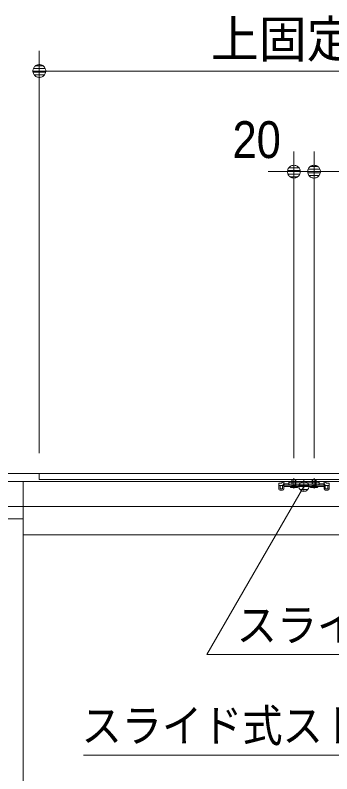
# Model space of a CAD drawing. Units: millimetres, scale not verified. Extents: x -6062 to 6062, y -3045 to 3045.
# Drawn here: x -3920 to -3606, y 51 to 806 of the extents above; entities that cross this region are included whole.
import ezdxf
from ezdxf.enums import TextEntityAlignment as Align

# ---------------------------------------------------------------- set-up
doc = ezdxf.new("R2010")
doc.units = ezdxf.units.MM
doc.header["$LTSCALE"] = 20
for name, pattern in [('CHAIN1', [8, 5, -1, 1, -1]), ('DASHED1', [1.8, 1.2, -0.6]), ('DOUBLE_CHAIN1', [8.8, 5, -1, 0.6, -0.6, 0.6, -1])]:
    doc.linetypes.add(name, pattern=pattern)
for name, color, linetype, lineweight in [('0-1_2寸法-3', 7, 'Continuous', 9), ('0-2_2寸法-1', 7, 'Continuous', 9), ('0-3_0', 7, 'Continuous', 9), ('0-4_3一般', 7, 'Continuous', 9), ('0-5_2寸法-2', 7, 'Continuous', 9)]:
    doc.layers.add(name, color=color, linetype=linetype, lineweight=lineweight)
doc.styles.add('ＭＳ ゴシック', font='')
doc.styles.add('ＭＳ Ｐゴシック', font='')
doc.styles.get('ＭＳ ゴシック').set_extended_font_data('MS Gothic')
doc.styles.get('ＭＳ Ｐゴシック').set_extended_font_data('MS PGothic')

# ---------------------------------------------------------------- blocks, each defined once
blk = doc.blocks.new('_Dot')
at = {"layer": '0-3_0'}
for p, q in [((-10, 0), (-20, 0)), ((9.78, 2), (-9.78, 2)), ((7.99, 6), (-7.99, 6)), ((9.16, -3.98), (-9.16, -3.98)), ((6, -7.98), (-6, -7.98))]:
    blk.add_line(p, q, dxfattribs=at)
for points in [[(10, 0), (9.92, 1.25), (9.69, 2.49), (9.3, 3.68), (8.76, 4.82), (8.09, 5.88), (7.29, 6.85), (6.37, 7.71), (5.36, 8.44), (4.26, 9.05), (3.09, 9.51), (1.87, 9.82), (0.63, 9.98), (-0.63, 9.98), (-1.87, 9.82), (-3.09, 9.51), (-4.26, 9.05), (-5.36, 8.44), (-6.37, 7.71), (-7.29, 6.85), (-8.09, 5.88), (-8.76, 4.82), (-9.3, 3.68), (-9.69, 2.49), (-9.92, 1.25), (-10, 0), (0, 0)], [(-10, 0), (-9.92, -1.25), (-9.69, -2.49), (-9.3, -3.68), (-8.76, -4.82), (-8.09, -5.88), (-7.29, -6.85), (-6.37, -7.71), (-5.36, -8.44), (-4.26, -9.05), (-3.09, -9.51), (-1.87, -9.82), (-0.63, -9.98), (0.63, -9.98), (1.87, -9.82), (3.09, -9.51), (4.26, -9.05), (5.36, -8.44), (6.37, -7.71), (7.29, -6.85), (8.09, -5.88), (8.76, -4.82), (9.3, -3.68), (9.69, -2.49), (9.92, -1.25), (10, 0), (0, 0)]]:
    blk.add_lwpolyline(points, close=True, dxfattribs=at)
blk = doc.blocks.new('グループ-68')
at = {"layer": '0-4_3一般'}
blk.add_line((-60560, 7000), (7360, 7000), dxfattribs=at)
blk = doc.blocks.new('グループ-69')
at = {"layer": '0-4_3一般'}
for p, q in [((-42820, 6840), (-26760, 6840)), ((-42500, -40000), (-42500, 6840)), ((-37418, 6764.1), (-37418, 6808.1)), ((-37367.1, 6808.1), (-37418, 6808.1)), ((-37367.1, 6808.1), (-37352.5, 6822.6)), ((-37320, 6790.1), (-37334.5, 6775.6)), ((-37320, 6836.1), (-37320, 6790.1)), ((-37320, 6826.1), (-37300, 6836.1)), ((-37220, 6836.1), (-37320, 6836.1)), ((-37320, 6780.1), (-37300, 6790.1)), ((-37320, 6790.1), (-37320, 6780.1)), ((-37300, 6790.1), (-37220, 6790.1)), ((-37220, 6825.2), (-37220, 6836.1)), ((-37220, 6836.1), (-36620, 6836.1)), ((-37220, 6825.2), (-37220, 6815.2)), ((-37220, 6790.1), (-37220, 6815.2)), ((-37220, 6784.1), (-37220, 6790.1)), ((-37210, 6815.2), (-36630, 6815.2)), ((-37160, 6882.1), (-37080, 6882.1)), ((-37160, 6836.1), (-37160, 6882.1)), ((-37152.4, 6836.1), (-37152.4, 6882.1)), ((-37087.6, 6882.1), (-37087.6, 6836.1)), ((-37080, 6882.1), (-37080, 6836.1)), ((-36752.4, 6836.1), (-36752.4, 6882.1)), ((-36687.6, 6882.1), (-36687.6, 6836.1)), ((-36680, 6882.1), (-36680, 6836.1)), ((-36520, 6836.1), (-36620, 6836.1)), ((-36620, 6836.1), (-36620, 6825.2)), ((-36620, 6790.1), (-36620, 6784.1)), ((-36620, 6790.1), (-36540, 6790.1)), ((-36540, 6836.1), (-36520, 6826.1)), ((-36540, 6790.1), (-36520, 6780.1)), ((-36520, 6790.1), (-36520, 6836.1)), ((-36520, 6780.1), (-36520, 6790.1)), ((-36505.5, 6775.6), (-36520, 6790.1)), ((-36487.5, 6822.6), (-36472.9, 6808.1)), ((-36422, 6808.1), (-36472.9, 6808.1)), ((-36422, 6808.1), (-36422, 6764.1)), ((-37418, 6762.1), (-37418, 6764.1)), ((-37418, 6762.1), (-37367.1, 6762.1)), ((-37418, 6742.1), (-37418, 6762.1)), ((-37418, 6762.1), (-37394, 6762.1)), ((-37418, 6692.1), (-37418, 6742.1)), ((-37394, 6762.1), (-37394, 6742.1)), ((-37344, 6668.1), (-37394, 6668.1)), ((-37344, 6692.1), (-37344, 6742.1)), ((-37320, 6742.1), (-37320, 6766.1)), ((-37320, 6766.1), (-36520, 6766.1)), ((-37320, 6692.1), (-37320, 6742.1)), ((-36630, 6774.1), (-37210, 6774.1)), ((-37087.6, 6756.2), (-37080, 6756.2)), ((-36795, 6742.1), (-36795, 6732.1)), ((-36645, 6742.1), (-36795, 6742.1)), ((-36795, 6732.1), (-36645, 6732.1)), ((-36795, 6732.1), (-36785, 6722.1)), ((-36785, 6722.1), (-36655, 6722.1)), ((-36687.6, 6756.2), (-36680, 6756.2)), ((-36655, 6722.1), (-36645, 6732.1)), ((-36645, 6732.1), (-36645, 6742.1)), ((-36520, 6742.1), (-36520, 6766.1)), ((-36496, 6742.1), (-36496, 6692.1)), ((-36446, 6692.1), (-36496, 6692.1)), ((-36446, 6668.1), (-36496, 6668.1)), ((-36446, 6742.1), (-36446, 6762.1)), ((-36446, 6762.1), (-36422, 6762.1)), ((-36446, 6742.1), (-36446, 6692.1)), ((-36422, 6762.1), (-36422, 6742.1)), ((-36422, 6742.1), (-36422, 6692.1)), ((-42500, 5780), (-27080, 5780))]:
    blk.add_line(p, q, dxfattribs=at)
at = {"layer": '0-4_3一般', "linetype": 'DOUBLE_CHAIN1'}
for p, q in [((-37352.5, 6822.6), (-37339.1, 6836.1)), ((-37339.1, 6836.1), (-37320, 6836.1)), ((-36520, 6836.1), (-36500.9, 6836.1)), ((-36487.5, 6822.6), (-36500.9, 6836.1)), ((-37367.1, 6762.1), (-37348, 6762.1)), ((-37334.5, 6775.6), (-37348, 6762.1)), ((-36505.5, 6775.6), (-36492, 6762.1)), ((-36472.9, 6762.1), (-36492, 6762.1))]:
    blk.add_line(p, q, dxfattribs=at)
at = {"layer": '0-4_3一般', "linetype": 'DASHED1'}
for p, q in [((-37320, 6790.1), (-37300, 6790.1)), ((-37160, 6756.2), (-37160, 6836.1)), ((-37152.4, 6756.2), (-37152.4, 6836.1)), ((-37087.6, 6836.1), (-37087.6, 6756.2)), ((-37080, 6836.1), (-37080, 6756.2)), ((-36760, 6756.2), (-36760, 6836.1)), ((-36752.4, 6756.2), (-36752.4, 6836.1)), ((-36687.6, 6836.1), (-36687.6, 6756.2)), ((-36680, 6836.1), (-36680, 6756.2)), ((-36540, 6790.1), (-36520, 6790.1)), ((-37156.2, 6742.1), (-37160, 6756.2)), ((-37152.4, 6756.2), (-37156.2, 6742.1)), ((-37087.6, 6756.2), (-37083.8, 6742.1)), ((-37080, 6756.2), (-37083.8, 6742.1)), ((-36761, 6722.1), (-36742.8, 6758.9)), ((-36760, 6756.2), (-36752.4, 6756.2)), ((-36756.2, 6742.1), (-36760, 6756.2)), ((-36752.4, 6756.2), (-36756.2, 6742.1)), ((-36752.4, 6756.2), (-36687.6, 6756.2)), ((-36742.8, 6758.9), (-36720, 6771)), ((-36720, 6771), (-36697.2, 6758.9)), ((-36697.2, 6758.9), (-36679, 6722.1)), ((-36687.6, 6756.2), (-36683.8, 6742.1)), ((-36680, 6756.2), (-36683.8, 6742.1))]:
    blk.add_line(p, q, dxfattribs=at)
at = {"layer": '0-4_3一般', "linetype": 'CHAIN1'}
for p, q in [((-37120, 6905.1), (-37120, 6699.1)), ((-37120, 6749.1), (-37120, 6867.1)), ((-37120, 6797.6), (-37120, 6713.6)), ((-36920, 6730.2), (-36920, 6884.2)), ((-36920, 6853.3), (-36920, 6651.9)), ((-36720, 6905.1), (-36720, 6699.1)), ((-36720, 6749.1), (-36720, 6867.1)), ((-36720, 6797.6), (-36720, 6713.6))]:
    blk.add_line(p, q, dxfattribs=at)
at = {"layer": '0-4_3一般'}
for points in [[(-58550, 6340), (-58550, 7000), (-26760, 7000), (-26760, 6340)], [(-42180, 7000), (-27420, 7000), (-27420, 6880), (-42180, 6880)], [(-37195, 6732.1), (-37045, 6732.1), (-37045, 6742.1), (-37195, 6742.1)]]:
    blk.add_lwpolyline(points, close=True, dxfattribs=at)
for points in [[(-36760, 6836.1), (-36760, 6882.1), (-36680, 6882.1)], [(-36620, 6825.2), (-36620, 6815.2), (-36620, 6790.1)], [(-37344, 6692.1), (-37394, 6692.1), (-37394, 6742.1)], [(-37320, 6742.1), (-36520, 6742.1), (-36520, 6692.1)], [(-37195, 6732.1), (-37185, 6722.1), (-37055, 6722.1), (-37045, 6732.1)], [(-36472.9, 6762.1), (-36422, 6762.1), (-36422, 6764.1)], [(-58560, 6100), (-42500, 6100), (-42500, -39740)]]:
    blk.add_lwpolyline(points, dxfattribs=at)
at = {"layer": '0-4_3一般', "linetype": 'DASHED1'}
for points in [[(-37161, 6722.1), (-37142.8, 6758.9), (-37120, 6771), (-37097.2, 6758.9), (-37079, 6722.1)], [(-37160, 6756.2), (-37152.4, 6756.2), (-37087.6, 6756.2)]]:
    blk.add_lwpolyline(points, dxfattribs=at)
at = {"layer": '0-4_3一般'}
for centre, radius, start, end in [((-37320, 6790.1), 46, 90, 135), ((-37210, 6825.2), 10, 180, 270), ((-36630, 6825.2), 10, 270, 0), ((-36520, 6790.1), 46, 45, 90), ((-37394, 6692.1), 24, 180, 270), ((-37367.1, 6808.1), 46, 270, 315), ((-37320, 6742.1), 24, 90, 180), ((-37344, 6692.1), 24, 270, 0), ((-37210, 6784.1), 10, 180, 270), ((-36630, 6784.1), 10, 270, 0), ((-36520, 6742.1), 24, 0, 90), ((-36496, 6692.1), 24, 180, 270), ((-36472.9, 6808.1), 46, 225, 270), ((-36446, 6692.1), 24, 270, 0)]:
    blk.add_arc(centre, radius, start, end, dxfattribs=at)
blk.add_blockref('グループ-68', (0, 0), dxfattribs=at)

msp = doc.modelspace()

# ---------------------------------------------------------------- linework, layer by layer
at = {"layer": '0-1_2寸法-3'}
for p, q in [((-3633.33, 342.1), (-3633.67, 342.1)), ((-3633.33, 342.1), (-3633.67, 342.1)), ((-3628.61, 338.1), (-3638.39, 338.1)), ((-3629.5, 334.1), (-3637.5, 334.1))]:
    msp.add_line(p, q, dxfattribs=at)
for points in [[(-3179.85, 338.1), (-3334.64, 70), (-3852.64, 70)], [(-3300.61, 170), (-3729.98, 170), (-3633.5, 337.1)]]:
    msp.add_lwpolyline(points, dxfattribs=at)
msp.add_circle((-3633.5, 337.1), 5.01, dxfattribs=at)
msp.add_circle((-3633.5, 337.1), 5.01, dxfattribs=at)
at = {"layer": '0-2_2寸法-1'}
for p, q in [((-3896.5, 370), (-3896.5, 770)), ((-3171.21, 750), (-3883.79, 750)), ((-3623.5, 365.25), (-3623.5, 670)), ((-3138.21, 650), (-3610.79, 650))]:
    msp.add_line(p, q, dxfattribs=at)
at = {"layer": '0-5_2寸法-2'}
for p, q in [((-3643.5, 365.25), (-3643.5, 670)), ((-3623.5, 365.25), (-3623.5, 670)), ((-3656.21, 650), (-3668.92, 650)), ((-3623.5, 650), (-3643.5, 650)), ((-3610.79, 650), (-3598.08, 650))]:
    msp.add_line(p, q, dxfattribs=at)

# ---------------------------------------------------------------- block references
at = {"layer": '0-2_2寸法-1', "xscale": 0.6356201, "yscale": 0.6356201, "rotation": 180}
for p in [(-3896.5, 750), (-3623.5, 650)]:
    msp.add_blockref('_Dot', p, dxfattribs=at)
at = {"layer": '0-4_3一般', "xscale": 0.05, "yscale": 0.05}
msp.add_blockref('グループ-69', (-1787.5, 0), dxfattribs=at)
at = {"layer": '0-5_2寸法-2', "xscale": 0.6356201, "yscale": 0.6356201}
msp.add_blockref('_Dot', (-3643.5, 650), dxfattribs=at)
at = {"layer": '0-5_2寸法-2', "xscale": 0.6356201, "yscale": 0.6356201, "rotation": 180}
msp.add_blockref('_Dot', (-3623.5, 650), dxfattribs=at)

# ---------------------------------------------------------------- texts
at = {"layer": '0-1_2寸法-3', "style": 'ＭＳ ゴシック', "width": 0.9}
for s, p in [('スライド式受け金具', (-3700.4, 173.34)), ('スライド式ストッパー金具', (-3854.57, 73.34))]:
    msp.add_text(s, height=32.55, dxfattribs=at).set_placement(p, align=Align.BOTTOM_LEFT)
at = {"layer": '0-2_2寸法-1', "style": 'ＭＳ Ｐゴシック', "width": 0.95}
msp.add_text('上固定枠\u3000DW2-66', height=36.66, dxfattribs=at).set_placement((-3725.87, 752.53), align=Align.BOTTOM_LEFT)
at = {"layer": '0-5_2寸法-2', "style": 'ＭＳ Ｐゴシック', "width": 0.9}
msp.add_text('20', height=36.66, dxfattribs=at).set_placement((-3704.48, 652.48), align=Align.BOTTOM_LEFT)

doc.saveas('drawing.dxf')
